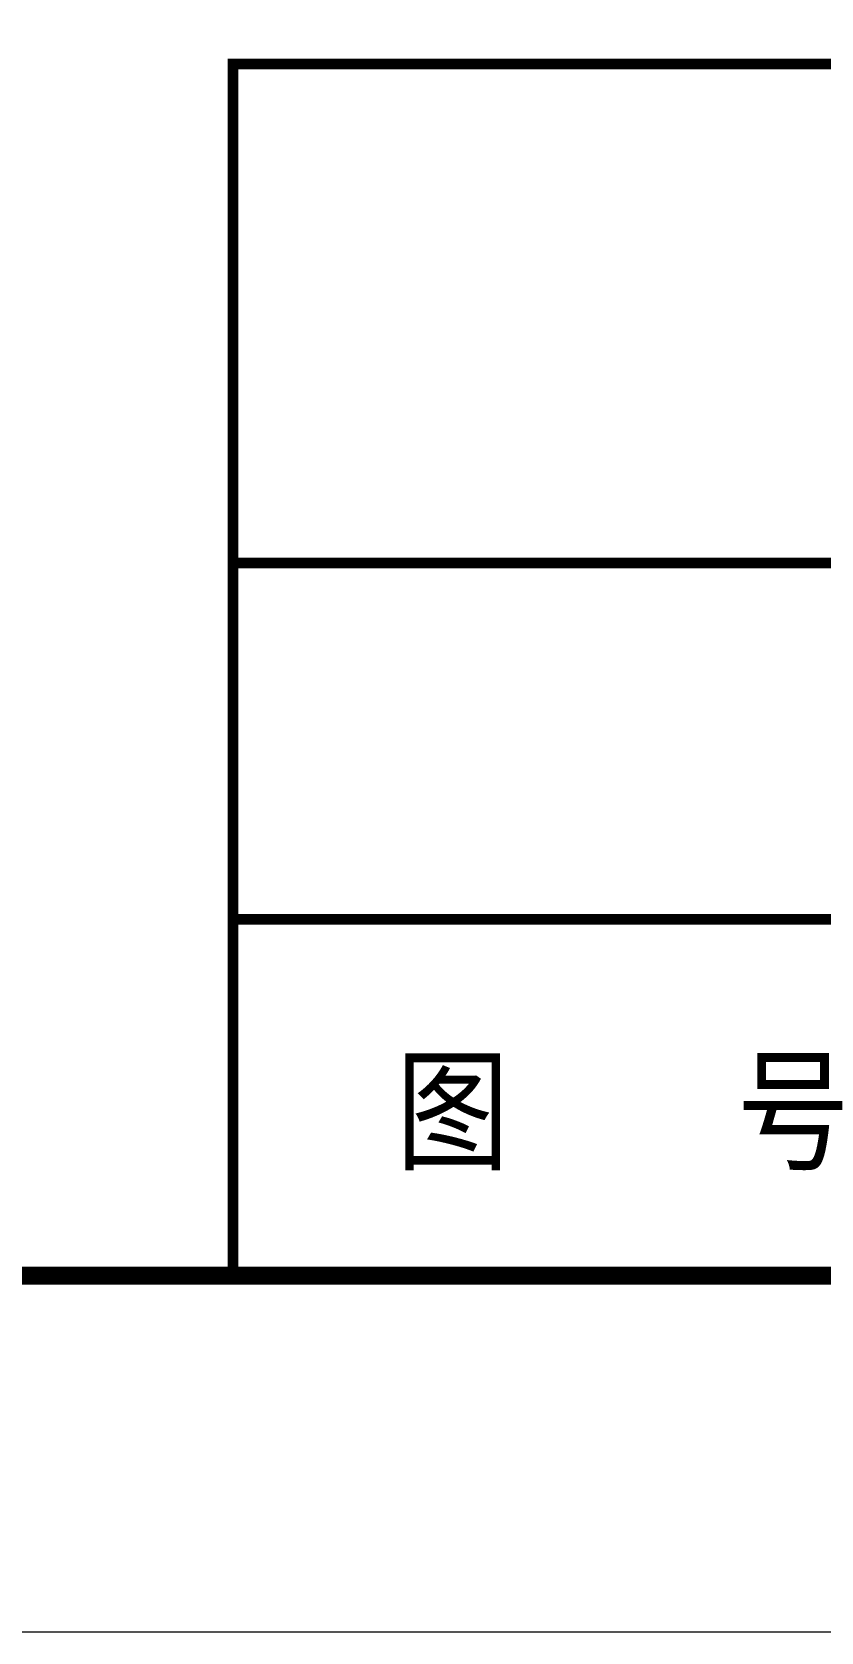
# Model space of a CAD drawing. Extents: x 148 to 221443, y -36682 to 6758.
# Drawn here: x 201166 to 201608, y -12240 to -11342 of the extents above; entities that cross this region are included whole.
import ezdxf
from ezdxf.enums import TextEntityAlignment as Align

# ---------------------------------------------------------------- set-up
doc = ezdxf.new("R2010")
doc.units = 0
doc.header["$LTSCALE"] = 10
doc.header["$MEASUREMENT"] = 0
doc.layers.add('2（细实线）', color=3, linetype='Continuous', lineweight=20)
doc.layers.add('图框层', color=7, linetype='Continuous', lineweight=15)
doc.styles.add('tkhz2', font='')
doc.styles.get('tkhz2').set_extended_font_data('SimSun')

# ---------------------------------------------------------------- blocks, each defined once
blk = doc.blocks.new('a2')
at = {"layer": '图框层', "ltscale": 10}
blk.add_lwpolyline([(15311.086, 10126.742), (15905.086, 10126.742), (15905.086, 9706.742), (15311.086, 9706.742)], close=True, dxfattribs=at)
at = {"layer": '图框层', "ltscale": 10, "const_width": 0.5}
blk.add_lwpolyline([(15336.086, 10116.742), (15895.086, 10116.742), (15895.086, 9716.742), (15336.086, 9716.742)], close=True, dxfattribs=at)

msp = doc.modelspace()

# ---------------------------------------------------------------- linework, layer by layer
at = {"layer": '图框层', "const_width": 6}
msp.add_lwpolyline([(201278.2099, -12039.9206), (204878.2099, -12039.9206), (204878.2099, -11359.9206), (201278.2099, -11359.9206)], close=True, dxfattribs=at)
for points in [[(201278.2099, -11639.9206), (204878.2099, -11639.9206)], [(201278.2099, -11839.9206), (204878.2099, -11839.9206)]]:
    msp.add_lwpolyline(points, dxfattribs=at)

# ---------------------------------------------------------------- block references
at = {"layer": '2（细实线）', "xscale": 20, "yscale": 20, "zscale": 20}
msp.add_blockref('a2', (-113023.5172, -206374.7637), dxfattribs=at)

# ---------------------------------------------------------------- texts
at = {"layer": '图框层', "style": 'tkhz2', "width": 0.85}
msp.add_text('图    号', height=55, dxfattribs=at).set_placement((201496.8573, -11974.8973), align=Align.CENTER)

doc.saveas('drawing.dxf')
